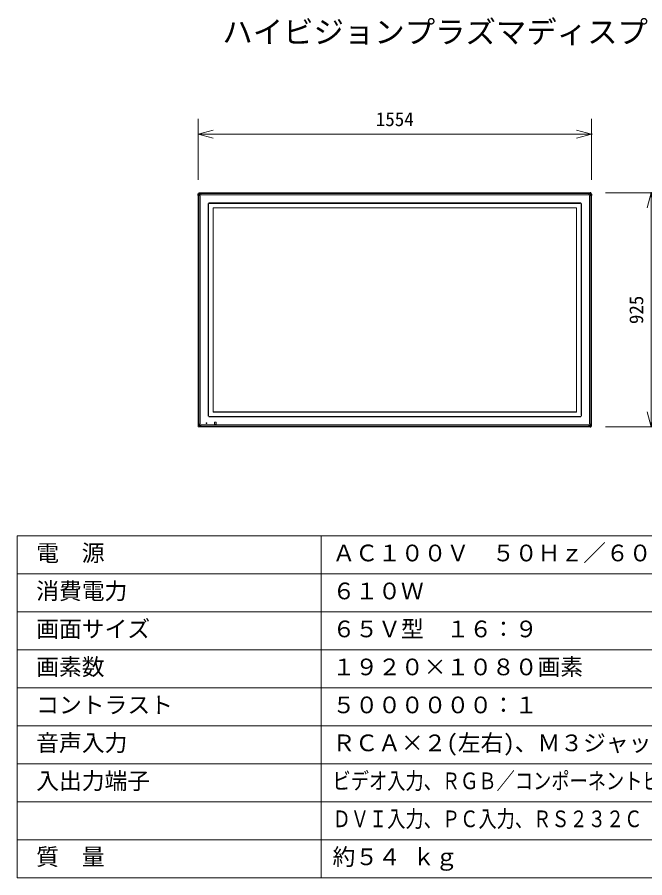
# Model space of a CAD drawing. Units: millimetres, scale not verified. Extents: x -62 to 63, y -57 to 57.
# Drawn here: x -62.5 to 20.1, y -56.5 to 56.8 of the extents above; entities that cross this region are included whole.
import ezdxf
from ezdxf.enums import TextEntityAlignment as Align

# ---------------------------------------------------------------- set-up
doc = ezdxf.new("R2010")
doc.units = ezdxf.units.MM
doc.header["$LTSCALE"] = 0.125
doc.header["$PDMODE"] = 32
doc.header["$PDSIZE"] = 0.0625
for name, color, linetype, lineweight in [('0-0_0', 7, 'Continuous', 9), ('0-1_WAKU', 1, 'Continuous', 18), ('0-5_GAIKEI', 1, 'Continuous', 18), ('0-6_SUNPO', 7, 'Continuous', 9)]:
    doc.layers.add(name, color=color, linetype=linetype, lineweight=lineweight)
doc.layers.add('0-2_MOJI1', color=7, linetype='Continuous')
doc.layers.add('0-4_Defpoints', color=7, linetype='Continuous')
doc.styles.add('ＭＳ ゴシック', font='')
doc.styles.get('ＭＳ ゴシック').set_extended_font_data('MS Gothic')

# ---------------------------------------------------------------- blocks, each defined once
blk = doc.blocks.new('_OPEN30')
at = {"layer": '0-0_0'}
blk.add_line((0, 0), (-1, 0), dxfattribs=at)
blk.add_lwpolyline([(-1, 0.26795), (0, 0), (-1, -0.26795)], dxfattribs=at)
blk = doc.blocks.new('D6')
at = {"layer": '0-4_Defpoints'}
for p in [(8.9284, 32.1933), (16.9284, 32.1933), (8.9284, 1.3533)]:
    blk.add_point(p, dxfattribs=at)
at = {"layer": '0-6_SUNPO'}
for p, q in [((10.9284, 32.1933), (18.9284, 32.1933)), ((16.9284, 3.3533), (16.9284, 30.1933)), ((10.9284, 1.3533), (18.9284, 1.3533))]:
    blk.add_line(p, q, dxfattribs=at)
at = {"layer": '0-6_SUNPO', "xscale": 2, "yscale": 2}
for p, rotation in [((16.9284, 32.1933), 90), ((16.9284, 1.3533), 270)]:
    blk.add_blockref('_OPEN30', p, dxfattribs=dict(at, rotation=rotation))
at = {"layer": '0-6_SUNPO', "style": 'ＭＳ ゴシック'}
blk.add_text('925', height=1.833, rotation=90, dxfattribs=at).set_placement((16.4284, 14.8983), align=Align.BOTTOM_LEFT)
blk = doc.blocks.new('D4')
at = {"layer": '0-4_Defpoints'}
for p in [(9.0817, 39.9103), (-42.7183, 31.9103), (9.0817, 31.9103)]:
    blk.add_point(p, dxfattribs=at)
at = {"layer": '0-6_SUNPO'}
for p, q in [((-42.7183, 33.9103), (-42.7183, 41.9103)), ((9.0817, 33.9103), (9.0817, 41.9103)), ((-40.7183, 39.9103), (7.0817, 39.9103))]:
    blk.add_line(p, q, dxfattribs=at)
at = {"layer": '0-6_SUNPO', "xscale": 2, "yscale": 2, "rotation": 180}
blk.add_blockref('_OPEN30', (-42.7183, 39.9103), dxfattribs=at)
at = {"layer": '0-6_SUNPO', "xscale": 2, "yscale": 2}
blk.add_blockref('_OPEN30', (9.0817, 39.9103), dxfattribs=at)
at = {"layer": '0-6_SUNPO', "style": 'ＭＳ ゴシック'}
blk.add_text('1554', height=1.833, dxfattribs=at).set_placement((-19.3183, 40.4103), align=Align.BOTTOM_LEFT)

msp = doc.modelspace()

# ---------------------------------------------------------------- linework, layer by layer
at = {"layer": '0-1_WAKU', "color": 4}
for p, q in [((-62.4987, -11.5082), (-62.4987, -56.5082)), ((-62.4987, -11.5082), (62.5013, -11.5082)), ((-22.4987, -11.5082), (-22.4987, -56.5082)), ((62.5013, -56.5082), (-62.4987, -56.5082))]:
    msp.add_line(p, q, dxfattribs=at)
at = {"layer": '0-1_WAKU'}
for p, q in [((-62.4987, -16.5082), (62.5013, -16.5082)), ((-62.4987, -21.5082), (62.5013, -21.5082)), ((-62.4987, -26.5082), (62.5013, -26.5082)), ((-62.4987, -31.5082), (62.5013, -31.5082)), ((-62.4987, -36.5082), (62.5013, -36.5082)), ((-62.4987, -41.5082), (62.5013, -41.5082)), ((-62.4987, -46.5082), (62.5013, -46.5082)), ((-62.4987, -51.5082), (62.5013, -51.5082))]:
    msp.add_line(p, q, dxfattribs=at)
at = {"layer": '0-5_GAIKEI'}
for p, q in [((-38.7001, 33.5419), (-38.636, 33.4778)), ((-38.6359, 33.4646), (-38.6121, 33.4646)), ((-38.6359, 33.4646), (-38.6359, 3.0458)), ((-38.6121, 33.4646), (-38.425, 33.2775)), ((-38.6121, 3.0458), (-38.6121, 33.4646)), ((-38.5026, 33.6111), (-38.5667, 33.6752)), ((-38.4895, 33.6111), (-38.4895, 33.5873)), ((-38.4895, 33.6111), (12.8894, 33.6111)), ((-38.3023, 33.4001), (-38.4895, 33.5873)), ((12.8894, 33.5873), (-38.4895, 33.5873)), ((-38.425, 33.2775), (-38.4076, 33.2775)), ((-38.425, 33.2775), (-38.425, 3.2329)), ((-38.4076, 3.2329), (-38.4076, 33.2775)), ((-38.3023, 33.4001), (-38.3023, 33.3827)), ((-38.3023, 33.4001), (12.7022, 33.4001)), ((12.7022, 33.3827), (-38.3023, 33.3827)), ((12.7022, 33.4001), (12.8894, 33.5873)), ((12.7022, 33.4001), (12.7022, 33.3827)), ((12.8249, 33.2775), (12.8075, 33.2775)), ((12.8075, 3.2329), (12.8075, 33.2775)), ((13.012, 33.4646), (12.8249, 33.2775)), ((12.8249, 33.2775), (12.8249, 3.2329)), ((12.8894, 33.6111), (12.8894, 33.5873)), ((12.9025, 33.6111), (12.9666, 33.6752)), ((13.012, 3.0458), (13.012, 33.4646)), ((13.0358, 33.4646), (13.012, 33.4646)), ((13.0999, 33.5419), (13.0358, 33.4778)), ((13.0358, 33.4646), (13.0358, 3.0458)), ((-37.3872, 4.2641), (-37.3872, 32.2464)), ((-37.3636, 32.2464), (-37.3872, 32.2464)), ((-37.3288, 32.1911), (-37.3636, 32.2464)), ((-37.3303, 4.3386), (-37.3303, 32.1719)), ((-37.3206, 32.1719), (-37.3303, 32.1719)), ((-37.3206, 32.1719), (-37.3206, 4.3386)), ((-37.3206, 32.1719), (-37.3167, 32.1719)), ((-37.3167, 32.1719), (-37.3167, 4.3386)), ((-37.2912, 32.3424), (11.6911, 32.3424)), ((-37.2912, 32.3188), (-37.2359, 32.284)), ((-37.2167, 32.2855), (11.6166, 32.2855)), ((-37.2167, 32.2757), (-37.2167, 32.2855)), ((11.6166, 32.2757), (-37.2167, 32.2757)), ((-37.2167, 32.2719), (-37.2167, 32.2757)), ((-37.2167, 32.2719), (11.6166, 32.2719)), ((11.6166, 32.2757), (11.6166, 32.2855)), ((11.6166, 32.2719), (11.6166, 32.2757)), ((11.6911, 32.3188), (11.6358, 32.284)), ((11.6911, 32.3188), (11.6911, 32.3424)), ((11.7205, 32.1719), (11.7166, 32.1719)), ((11.7166, 32.1719), (11.7166, 4.3386)), ((11.7302, 32.1719), (11.7205, 32.1719)), ((11.7205, 4.3386), (11.7205, 32.1719)), ((11.7287, 32.1911), (11.7635, 32.2464)), ((11.7302, 32.1719), (11.7302, 4.3386)), ((11.7871, 32.2464), (11.7635, 32.2464)), ((11.7871, 32.2464), (11.7871, 4.2641)), ((-36.7001, 31.7052), (-36.7001, 4.8052)), ((11.0999, 31.7052), (-36.7001, 31.7052)), ((11.0999, 31.6886), (-36.7001, 31.6886)), ((-36.7001, 31.6886), (-36.7001, 4.8219)), ((11.0999, 31.7052), (11.0999, 4.8052)), ((11.0999, 31.6886), (11.0999, 4.8219)), ((11.0999, 4.8219), (-36.7001, 4.8219)), ((11.0999, 4.8052), (-36.7001, 4.8052)), ((-37.3288, 4.3193), (-37.3636, 4.2641)), ((-37.3206, 4.3386), (-37.3303, 4.3386)), ((-37.3206, 4.3386), (-37.3167, 4.3386)), ((-37.2912, 4.1917), (-37.2359, 4.2265)), ((11.6911, 4.1681), (-37.2912, 4.1681)), ((-37.2167, 4.2386), (-37.2167, 4.2347)), ((11.6166, 4.2386), (-37.2167, 4.2386)), ((-37.2167, 4.225), (-37.2167, 4.2347)), ((-37.2167, 4.2347), (11.6166, 4.2347)), ((11.6166, 4.225), (-37.2167, 4.225)), ((-36.5526, 3.4444), (-36.5526, 3.2461)), ((-36.3376, 3.4611), (-36.5359, 3.4611)), ((-36.3209, 3.2461), (-36.3209, 3.4444)), ((11.6166, 4.2386), (11.6166, 4.2347)), ((11.6166, 4.225), (11.6166, 4.2347)), ((11.6911, 4.1917), (11.6358, 4.2265)), ((11.6911, 4.1681), (11.6911, 4.1917)), ((11.7205, 4.3386), (11.7166, 4.3386)), ((11.7302, 4.3386), (11.7205, 4.3386)), ((11.7287, 4.3193), (11.7635, 4.2641)), ((-38.636, 3.0327), (-38.7001, 2.9686)), ((-38.6121, 3.0458), (-38.6359, 3.0458)), ((-38.425, 3.2329), (-38.6121, 3.0458)), ((-38.5667, 2.8352), (-38.5026, 2.8993)), ((-38.4895, 2.9232), (-38.3023, 3.1103)), ((-38.4895, 2.9232), (12.8894, 2.9232)), ((-38.4895, 2.9232), (-38.4895, 2.8994)), ((12.8894, 2.8994), (-38.4895, 2.8994)), ((-38.4076, 3.2329), (-38.425, 3.2329)), ((-38.3023, 3.1277), (-38.3023, 3.1103)), ((-38.3023, 3.1277), (12.7022, 3.1277)), ((12.7022, 3.1103), (-38.3023, 3.1103)), ((-37.6176, 3.3827), (-37.5426, 3.3827)), ((-37.6176, 3.3077), (-37.6176, 3.3827)), ((-37.5426, 3.3077), (-37.6176, 3.3077)), ((-37.5426, 3.3827), (-37.5426, 3.3077)), ((-37.5334, 2.899), (-36.5334, 2.899)), ((-37.5334, 2.846), (-37.5334, 2.899)), ((-37.4414, 2.8406), (-36.6389, 2.8406)), ((-36.5359, 3.2294), (-36.3376, 3.2294)), ((-36.5334, 2.8465), (-36.5334, 2.899)), ((-35.6151, 2.8946), (-33.4265, 2.8946)), ((-35.6151, 2.8667), (-35.6151, 2.8946)), ((-35.6145, 2.8733), (-35.6151, 2.8667)), ((-35.615, 2.8941), (-33.4265, 2.8941)), ((-35.6145, 2.8749), (-35.6145, 2.8733)), ((-35.6145, 2.8749), (-32.3323, 2.8749)), ((-35.6136, 2.886), (-35.1869, 2.886)), ((-35.4478, 2.8646), (-32.499, 2.8646)), ((-35.4251, 2.8567), (-35.4478, 2.8646)), ((-35.4251, 2.8567), (-32.5217, 2.8567)), ((-35.1922, 2.8941), (-35.1911, 2.8926)), ((-35.1911, 2.8926), (-35.0223, 2.8926)), ((-35.1911, 2.8926), (-35.1847, 2.8826)), ((-35.0265, 2.886), (-34.6202, 2.886)), ((-35.0223, 2.8926), (-35.0213, 2.8941)), ((-34.6255, 2.8941), (-34.6245, 2.8926)), ((-34.6245, 2.8926), (-34.4556, 2.8926)), ((-34.6245, 2.8926), (-34.618, 2.8826)), ((-34.4599, 2.886), (-34.0536, 2.886)), ((-34.4556, 2.8926), (-34.4546, 2.8941)), ((-34.0588, 2.8941), (-34.0578, 2.8926)), ((-34.0578, 2.8926), (-33.889, 2.8926)), ((-34.0578, 2.8926), (-34.0513, 2.8826)), ((-33.8932, 2.886), (-33.4869, 2.886)), ((-33.889, 2.8926), (-33.888, 2.8941)), ((-33.4922, 2.8941), (-33.4911, 2.8926)), ((-33.4911, 2.8926), (-33.4262, 2.8926)), ((-33.4911, 2.8926), (-33.4847, 2.8826)), ((-33.4847, 2.8826), (-33.42, 2.8826)), ((-33.3873, 2.8926), (-33.3223, 2.8926)), ((-33.387, 2.8941), (-32.3318, 2.8941)), ((-33.3869, 2.8946), (-32.3317, 2.8946)), ((-33.3265, 2.886), (-32.9202, 2.886)), ((-33.3223, 2.8926), (-33.3213, 2.8941)), ((-32.9255, 2.8941), (-32.9245, 2.8926)), ((-32.7556, 2.8926), (-32.9245, 2.8926)), ((-32.9245, 2.8926), (-32.918, 2.8826)), ((-32.7621, 2.8826), (-32.918, 2.8826)), ((-32.7621, 2.8826), (-32.7556, 2.8926)), ((-32.7599, 2.886), (-32.3332, 2.886)), ((-32.7556, 2.8926), (-32.7546, 2.8941)), ((-32.5217, 2.8567), (-32.499, 2.8646)), ((-32.3317, 2.8667), (-32.3317, 2.8946)), ((12.7022, 3.1277), (12.7022, 3.1103)), ((12.8894, 2.9232), (12.7022, 3.1103)), ((12.8075, 3.2329), (12.8249, 3.2329)), ((12.8249, 3.2329), (13.012, 3.0458)), ((12.8894, 2.9232), (12.8894, 2.8994)), ((12.9666, 2.8352), (12.9025, 2.8993)), ((13.012, 3.0458), (13.0358, 3.0458)), ((13.0358, 3.0327), (13.0999, 2.9686))]:
    msp.add_line(p, q, dxfattribs=at)
at = {"layer": '0-5_GAIKEI', "color": 7}
for p, q in [((-38.7001, 33.5419), (-38.7001, 2.9686)), ((12.9666, 33.6752), (-38.5667, 33.6752)), ((13.0999, 33.5419), (13.0999, 2.9686)), ((12.9666, 2.8352), (-38.5667, 2.8352))]:
    msp.add_line(p, q, dxfattribs=at)
at = {"layer": '0-5_GAIKEI'}
for points in [[(-37.3636, 32.2464), (-37.3636, 4.2641), (-37.3872, 4.2641)], [(11.6911, 32.3188), (-37.2912, 32.3188), (-37.2912, 32.3424)], [(11.7871, 4.2641), (11.7635, 4.2641), (11.7635, 32.2464)], [(-37.2912, 4.1681), (-37.2912, 4.1917), (11.6911, 4.1917)], [(-35.1847, 2.8826), (-35.0288, 2.8826), (-35.0223, 2.8926)], [(-34.618, 2.8826), (-34.4621, 2.8826), (-34.4556, 2.8926)], [(-34.0513, 2.8826), (-33.8954, 2.8826), (-33.889, 2.8926)], [(-33.4061, 2.8779), (-33.4067, 2.8779), (-33.4074, 2.8779)], [(-33.3935, 2.8826), (-33.3288, 2.8826), (-33.3223, 2.8926)], [(-32.3323, 2.8749), (-32.3323, 2.8733), (-32.3317, 2.8667)]]:
    msp.add_lwpolyline(points, dxfattribs=at)
at = {"layer": '0-5_GAIKEI', "color": 7}
for centre, start, end in [((-38.5667, 33.5419), 90, 180), ((12.9666, 33.5419), 0, 90), ((-38.5667, 2.9686), 180, 270), ((12.9666, 2.9686), 270, 0)]:
    msp.add_arc(centre, 0.1333, start, end, dxfattribs=at)
at = {"layer": '0-5_GAIKEI'}
for centre, radius, start, end in [((-42.1796, 33.4642), 3.5437, 0.00711, 0.2196), ((-39.1966, 33.5546), 0.5914, 351.25349, 352.83573), ((-38.5786, 34.166), 0.5856, 277.15645, 278.75433), ((-38.489, 37.1547), 3.5436, 269.78039, 269.99289), ((12.8889, 37.1547), 3.5436, 270.00711, 270.21961), ((12.9785, 34.166), 0.5856, 261.24567, 262.84355), ((13.5965, 33.5546), 0.5914, 187.16427, 188.74651), ((16.5795, 33.4642), 3.5437, 179.7804, 179.99289), ((-37.2167, 32.1811), 0.0946, 90.02549, 98.82621), ((11.6259, 32.1718), 0.0946, 0.02542, 8.82627), ((-37.226, 4.3386), 0.0946, 180.02542, 188.82627), ((-36.5359, 3.4444), 0.0167, 90, 180), ((-36.3376, 3.4444), 0.0167, 0, 90), ((11.6166, 4.3293), 0.0946, 270.02549, 278.82621), ((-42.1795, 3.0462), 3.5436, 359.78039, 359.99289), ((-39.1909, 2.9567), 0.5856, 7.15645, 8.75433), ((-38.5794, 2.3387), 0.5914, 81.25349, 82.83573), ((-38.489, -0.6443), 3.5437, 90.00711, 90.2196), ((-36.5359, 3.2461), 0.0167, 180, 270), ((-36.3376, 3.2461), 0.0167, 270, 0), ((-33.4074, 2.8972), 0.0193, 187.92034, 270), ((-33.4061, 2.8972), 0.0193, 270, 352.12355), ((12.8889, -0.6443), 3.5437, 89.7804, 89.99289), ((12.9793, 2.3387), 0.5914, 97.16427, 98.74651), ((13.5908, 2.9567), 0.5856, 171.24567, 172.84355), ((16.5794, 3.0462), 3.5436, 180.00711, 180.21961)]:
    msp.add_arc(centre, radius, start, end, dxfattribs=at)
for centre, major_axis, ratio, start_param, end_param in [((-38.586, 33.4778), (0.05, 0.0002), 0.070962, 2.06751906, 3.08910032), ((-38.5026, 33.5612), (-0.0002, -0.05), 0.070962, 3.19408498, 4.21566624), ((12.9025, 33.5612), (0.0002, -0.05), 0.070962, 2.06751906, 3.08910032), ((12.9859, 33.4778), (-0.05, 0.0002), 0.070962, 3.19408498, 4.21566624), ((-37.3524, 32.1911), (-0.033, 0.005), 0.148807, 3.19454268, 3.93831433), ((-37.2359, 32.3076), (-0.005, 0.033), 0.148807, 2.34487107, 3.08864263), ((11.6358, 32.3076), (0.005, 0.033), 0.148807, 3.19454267, 3.93831424), ((11.7523, 32.1911), (-0.033, -0.005), 0.148807, 5.48646363, 6.23023528), ((-37.3524, 4.3193), (-0.033, -0.005), 0.148807, 2.34487097, 3.08864263), ((-37.2359, 4.2029), (0.005, 0.033), 0.148807, 0.05295002, 0.79672159), ((11.6358, 4.2029), (-0.005, 0.033), 0.148807, 5.48646372, 6.23023529), ((11.7523, 4.3193), (-0.033, 0.005), 0.148807, 0.05295003, 0.79672168), ((-38.586, 3.0327), (-0.05, 0.0002), 0.070962, 0.05249233, 1.07407359), ((-38.5026, 2.9493), (0.0002, -0.05), 0.070962, 5.20911172, 6.23069298), ((-35.5859, 3.2274), (0.0292, 0.3333), 0.00455, 3.08963089, 3.14199077), ((-35.6124, 2.8982), (0.002, 0.0233), 0.00455, 2.1220866, 3.08963089), ((-35.6177, 2.8424), (0.0073, 0.0833), 0.00455, 5.26367926, 5.38256289), ((-32.3291, 2.8424), (0.0073, -0.0833), 0.00455, 4.04221507, 4.1610987), ((-32.3344, 2.8982), (0.002, -0.0233), 0.00455, 0.05196177, 1.01950605), ((-32.3609, 3.2274), (0.0292, -0.3333), 0.00455, 6.28278719, 6.33514707), ((12.9025, 2.9493), (-0.0002, -0.05), 0.070962, 0.05249233, 1.07407359), ((12.9859, 3.0327), (0.05, 0.0002), 0.070962, 5.20911172, 6.23069298)]:
    msp.add_ellipse(centre, major_axis=major_axis, ratio=ratio, start_param=start_param, end_param=end_param, dxfattribs=at)

# ---------------------------------------------------------------- block references
at = {"layer": '0-6_SUNPO'}
for name in ['D4', 'D6']:
    msp.add_blockref(name, (4.0182, 1.4819), dxfattribs=at)

# ---------------------------------------------------------------- texts
at = {"layer": '0-2_MOJI1', "style": 'ＭＳ ゴシック'}
for s, height, p in [('ハイビジョンプラズマディスプレイ', 2.933, (-35.4987, 52.4918)), ('電  源', 2.199, (-59.9987, -15.5082)), ('ＡＣ１００Ｖ\u3000５０Ｈｚ／６０Ｈｚ', 2.199, (-20.9987, -15.5082)), ('消費電力', 2.199, (-59.9987, -20.5082)), ('６１０Ｗ', 2.199, (-20.9987, -20.5082)), ('画面サイズ', 2.199, (-59.9987, -25.5082)), ('６５Ｖ型\u3000１６：９', 2.199, (-20.9987, -25.5082)), ('画素数', 2.199, (-59.9987, -30.5082)), ('１９２０×１０８０画素', 2.199, (-20.9987, -30.5082)), ('コントラスト', 2.199, (-59.9987, -35.5082)), ('５００００００：１', 2.199, (-20.9987, -35.5082)), ('音声入力', 2.199, (-59.9987, -40.5082)), ('ＲＣＡ×２(左右)、Ｍ３ジャック×１', 2.199, (-20.9987, -40.5082)), ('入出力端子', 2.199, (-59.9987, -45.5082)), ('質\u3000量', 2.199, (-59.9987, -55.5082)), ('約５４ ｋｇ', 2.199, (-20.9987, -55.5082))]:
    msp.add_text(s, height=height, dxfattribs=at).set_placement(p, align=Align.BOTTOM_LEFT)
at = {"layer": '0-2_MOJI1', "style": 'ＭＳ ゴシック', "width": 0.8}
for s, p in [('ビデオ入力、ＲＧＢ／コンポーネントビデオ入力、ＨＤＭＩ入力', (-20.9987, -45.5082)), ('ＤＶＩ入力、ＰＣ入力、ＲＳ２３２Ｃ', (-20.9987, -50.5082))]:
    msp.add_text(s, height=2.199, dxfattribs=at).set_placement(p, align=Align.BOTTOM_LEFT)

doc.saveas('drawing.dxf')
